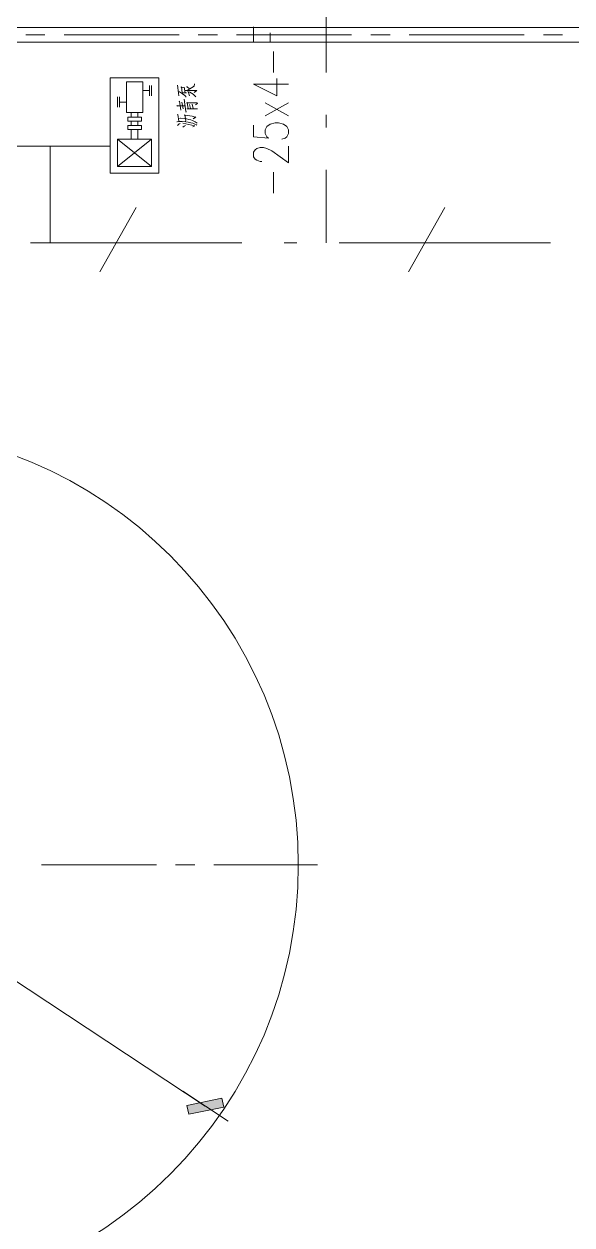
# Model space of a CAD drawing. Header units: millimetres. Extents: x 568 to 3948041, y -25191 to 63890.
# Drawn here: x 3878275 to 3887349, y 17324 to 37214 of the extents above; entities that cross this region are included whole.
import ezdxf

# ---------------------------------------------------------------- set-up
doc = ezdxf.new("R2010")
doc.units = ezdxf.units.MM

msp = doc.modelspace()

# ---------------------------------------------------------------- hatches: boundary and pattern name
h = msp.add_hatch(color=0)
h.dxf.hatch_style = 2
h.paths.add_polyline_path([(3881002, 19158), (3880971, 19305), (3881553, 19424), (3881584, 19277)])

# ---------------------------------------------------------------- linework, layer by layer
at = {"color": 0, "lineweight": 0}
for points in [[(3883277, 38158), (3883277, 36409)], [(3902850, 37154), (3848361, 37154)], [(3878622, 37034), (3878304, 37034)], [(3880844, 37034), (3878939, 37034)], [(3881478, 37034), (3881161, 37034)], [(3883700, 37034), (3881796, 37034)], [(3882656, 36913), (3882075, 36913), (3882075, 37165)], [(3882351, 36913), (3882351, 37068)], [(3884336, 37034), (3884018, 37034)], [(3886557, 37034), (3884652, 37034)], [(3887192, 37034), (3886875, 37034)], [(3902850, 36914), (3848361, 36914)], [(3882407, 36409), (3882407, 36758)], [(3879704, 34745), (3879704, 36324)], [(3880506, 36324), (3879704, 36324)], [(3879969, 36257), (3880241, 36257)], [(3879969, 35749), (3879969, 36257)], [(3880241, 35749), (3880241, 36257)], [(3880506, 34745), (3880506, 36324)], [(3880838, 36026), (3880819, 36202), (3880816, 36192), (3880824, 36172)], [(3880974, 36115), (3881093, 36182), (3881096, 36222), (3881091, 36182), (3881073, 36171)], [(3882075, 36216), (3882462, 36022), (3882462, 36313)], [(3882075, 36216), (3882656, 36216)], [(3879823, 36005), (3879823, 35836)], [(3879857, 36005), (3879857, 35836)], [(3880353, 36111), (3880241, 36111)], [(3880353, 36195), (3880353, 36026)], [(3880387, 36195), (3880387, 36026)], [(3880841, 36091), (3880852, 36090), (3880901, 36055), (3880935, 36030), (3880952, 36012), (3880957, 36002)], [(3880886, 36074), (3880963, 36074), (3880946, 36074), (3880929, 36169), (3880929, 36159), (3880872, 36166), (3880881, 36171), (3880895, 36074)], [(3880949, 36113), (3880963, 36115), (3881102, 36115), (3881124, 36113), (3881136, 36111), (3881091, 36081), (3881133, 36111)], [(3880966, 36176), (3880977, 36172), (3881017, 36139)], [(3881014, 36023), (3880994, 36097), (3880988, 36093), (3881019, 36083), (3881048, 36069), (3881076, 36052), (3881099, 36032), (3881110, 36018), (3881122, 36006)], [(3879857, 35921), (3879969, 35921)], [(3880804, 35855), (3880816, 35865), (3880819, 35861), (3880940, 35861)], [(3880870, 35788), (3880847, 35936), (3880844, 35931), (3880850, 35921)], [(3880912, 35808), (3880889, 35922), (3880886, 35915), (3880895, 35905)], [(3880957, 35752), (3880963, 35758), (3880957, 35762), (3880926, 35968), (3880926, 35954), (3880935, 35928)], [(3880991, 35811), (3880977, 35916), (3880966, 35909), (3880980, 35909), (3881119, 35906), (3881136, 35906), (3881145, 35900), (3881114, 35875)], [(3880971, 35808), (3880991, 35811), (3881045, 35811), (3881076, 35811), (3881147, 35811), (3881133, 35811), (3881104, 35811)], [(3881017, 35883), (3881034, 35814)], [(3881073, 35815), (3881060, 35887)], [(3882656, 35692), (3882268, 35906)], [(3882656, 35906), (3882268, 35692)], [(3879969, 35749), (3880241, 35749)], [(3879992, 35603), (3879992, 35670)], [(3879992, 35670), (3880218, 35670)], [(3880048, 35670), (3880048, 35749)], [(3880162, 35670), (3880162, 35749)], [(3880218, 35603), (3880218, 35670)], [(3880838, 35603), (3880821, 35714), (3880819, 35710), (3880824, 35701)], [(3880852, 35650), (3880867, 35656), (3880870, 35653), (3880924, 35647), (3880966, 35641), (3881003, 35635), (3881037, 35627), (3881062, 35617), (3881085, 35607), (3881107, 35595), (3881124, 35585), (3881142, 35574)], [(3880949, 35607), (3880957, 35615), (3880952, 35617), (3880935, 35708), (3880926, 35704), (3880974, 35698), (3881019, 35692), (3881060, 35686), (3881093, 35679), (3881114, 35672), (3881122, 35669), (3881076, 35645), (3881116, 35671), (3881110, 35675)], [(3883277, 35709), (3883277, 35499)], [(3879992, 35603), (3880218, 35603)], [(3879992, 35534), (3879992, 35467)], [(3879992, 35534), (3880218, 35534)], [(3879992, 35467), (3880218, 35467)], [(3880048, 35534), (3880048, 35603)], [(3880048, 35309), (3880048, 35467)], [(3880162, 35534), (3880162, 35603)], [(3880162, 35309), (3880162, 35467)], [(3880218, 35534), (3880218, 35467)], [(3880807, 35595), (3880810, 35595), (3880841, 35599), (3880895, 35597), (3880952, 35593), (3880991, 35587), (3881037, 35579), (3881071, 35569), (3881104, 35555), (3881130, 35542), (3881139, 35536)], [(3880819, 35532), (3880844, 35558), (3880852, 35562), (3880861, 35564)], [(3880903, 35506), (3880929, 35524), (3880949, 35532)], [(3881071, 35510), (3881068, 35512), (3881102, 35530), (3880906, 35569)], [(3882075, 35537), (3882075, 35343), (3882324, 35324), (3882296, 35343), (3882268, 35402), (3882268, 35460), (3882296, 35518), (3882351, 35557), (3882435, 35576), (3882489, 35576), (3882573, 35557), (3882628, 35518), (3882656, 35460), (3882656, 35402), (3882628, 35343), (3882600, 35324), (3882545, 35305)], [(3879823, 34856), (3879823, 35309)], [(3879823, 35309), (3880387, 35309)], [(3879823, 35309), (3880387, 34856)], [(3880387, 35309), (3879823, 34856)], [(3880387, 34856), (3880387, 35309)], [(3878006, 35190), (3879704, 35190)], [(3878707, 35190), (3878707, 33591)], [(3882213, 34936), (3882186, 34936), (3882130, 34956), (3882102, 34975), (3882075, 35014), (3882075, 35091), (3882102, 35130), (3882130, 35150), (3882186, 35169), (3882240, 35169), (3882296, 35150), (3882379, 35111), (3882656, 34917), (3882656, 35188)], [(3879823, 34856), (3880387, 34856)], [(3880506, 34745), (3879704, 34745)], [(3882407, 34414), (3882407, 34762)], [(3883277, 34799), (3883277, 33591)], [(3879532, 33107), (3880133, 34173)], [(3884642, 33107), (3885241, 34173)], [(3880133, 33591), (3878383, 33591)], [(3881882, 33591), (3880133, 33591)], [(3882792, 33591), (3882582, 33591)], [(3885241, 33591), (3883492, 33591)], [(3886991, 33591), (3885241, 33591)], [(3881275, 19293), (3869185, 27282)], [(3878563, 23287), (3880468, 23287)], [(3880785, 23287), (3881103, 23287)], [(3881420, 23287), (3883137, 23287)], [(3880902, 19539), (3881653, 19043)]]:
    msp.add_lwpolyline(points, dxfattribs=at)
msp.add_lwpolyline([(3881002, 19158), (3880971, 19305), (3881553, 19424), (3881584, 19277)], close=True, dxfattribs=at)
msp.add_ellipse((3875587, 23287), major_axis=(0, 7239), ratio=0.998741, start_param=0, end_param=6.283185, dxfattribs=at)

doc.saveas('drawing.dxf')
